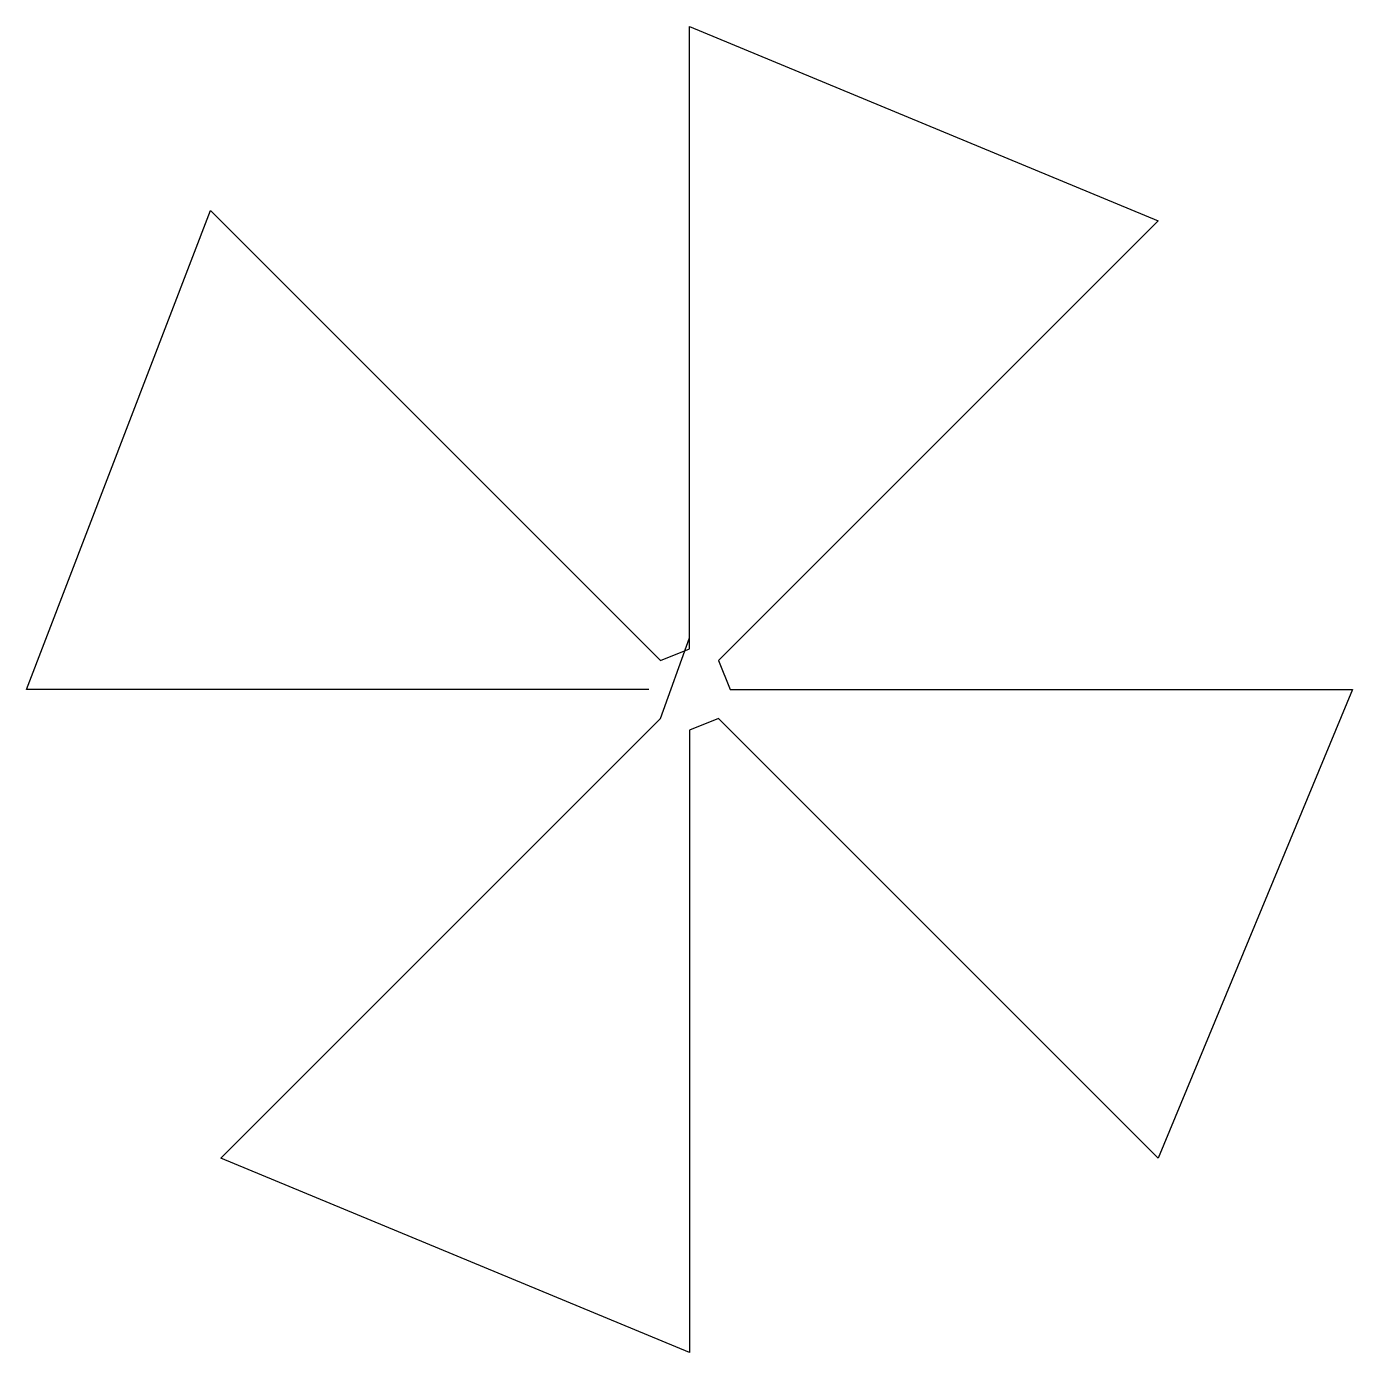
# Model space of a CAD drawing. Header units: millimetres. Extents: x -610 to 690, y -650 to 650.
import ezdxf

# ---------------------------------------------------------------- set-up
doc = ezdxf.new("R2010")
doc.units = ezdxf.units.MM

msp = doc.modelspace()

# ---------------------------------------------------------------- linework, layer by layer
at = {"color": 7, "linetype": 'Continuous'}
for p, q in [((40, 40), (40, 650)), ((40, 650), (499.6, 459.6)), ((-610, 0), (-429.7, 469.7)), ((-429.7, 469.7), (11.7, 28.3)), ((499.6, 459.6), (68.3, 28.3)), ((11.7, -28.3), (40, 50.5)), ((11.7, 28.3), (40, 40)), ((68.3, 28.3), (80, 0)), ((0, 0), (-610, 0)), ((80, 0), (690, 0)), ((690, 0), (499.6, -459.6)), ((-61.9, -101.9), (11.7, -28.3)), ((68.3, -28.3), (40, -40)), ((499.6, -459.6), (68.3, -28.3)), ((40, -40), (40, -650)), ((-419.6, -459.6), (-61.9, -101.9)), ((40, -650), (-419.6, -459.6))]:
    msp.add_line(p, q, dxfattribs=at)

doc.saveas('drawing.dxf')
